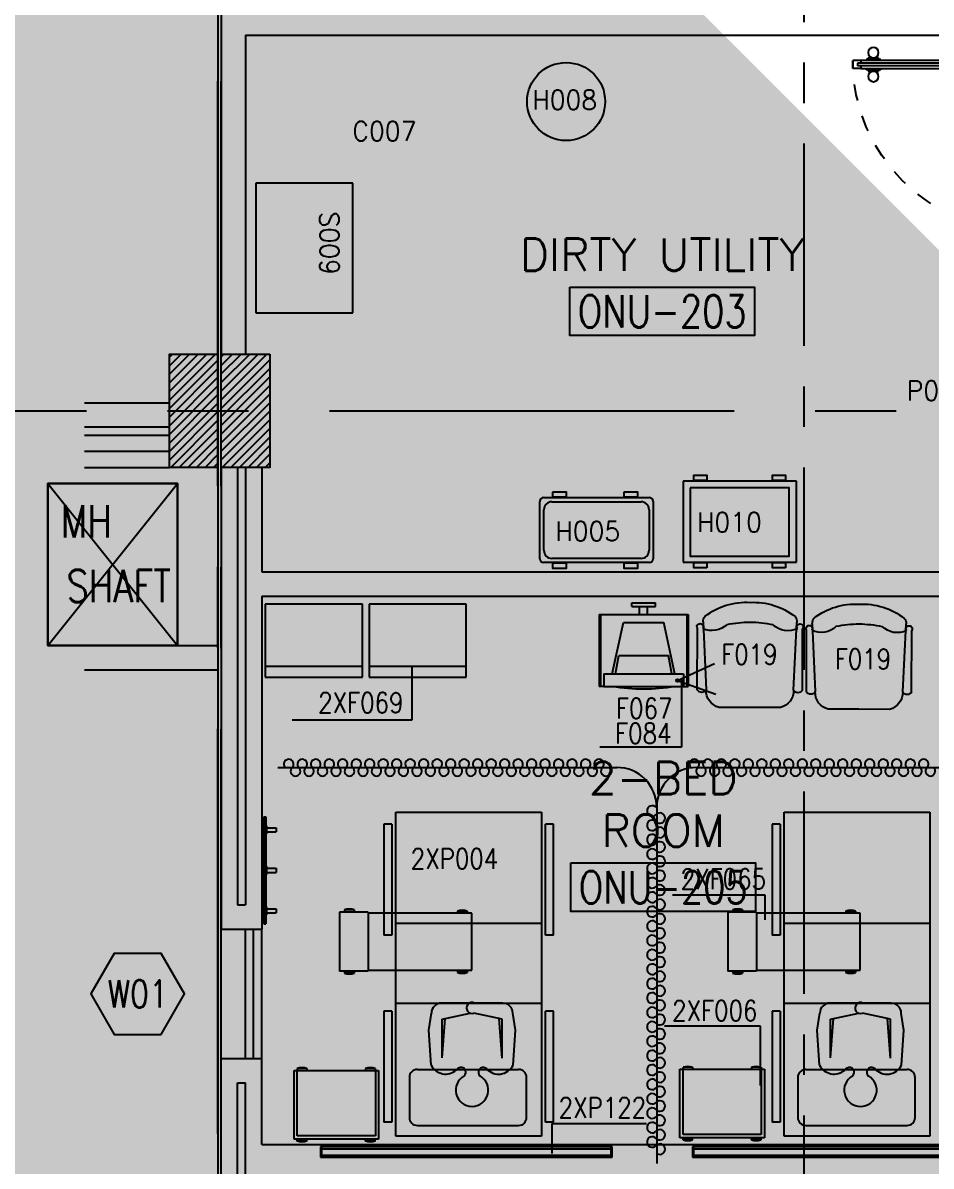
# Model space of a CAD drawing. Extents: x 88852.7 to 88945.7, y 39921.6 to 40001.1.
# Drawn here: x 88859.55 to 88865.15, y 39945.42 to 39952.47 of the extents above; entities that cross this region are included whole.
import ezdxf
from ezdxf.enums import TextEntityAlignment as Align

# ---------------------------------------------------------------- set-up
doc = ezdxf.new("R2010")
doc.units = 0
doc.header["$MEASUREMENT"] = 0
for name, pattern in [('CENTER', [2, 1.25, -0.25, 0.25, -0.25]), ('CENTER2', [1.125, 0.75, -0.125, 0.125, -0.125]), ('CENTERX2', [4, 2.5, -0.5, 0.5, -0.5]), ('HIDDEN', [0.375, 0.25, -0.125])]:
    doc.linetypes.add(name, pattern=pattern)
for name, color, linetype in [('A-TEXT', 7, 'CONTINUOUS'), ('AXES', 11, 'CENTERX2'), ('AXES1', 11, 'CENTER'), ('COL', 2, 'CONTINUOUS'), ('DOOR', 7, 'CONTINUOUS'), ('EJ', 9, 'CONTINUOUS'), ('ELEV', 2, 'CONTINUOUS'), ('HAT', 8, 'CONTINUOUS'), ('INSUL', 4, 'CONTINUOUS'), ('MEDICAL', 4, 'CONTINUOUS'), ('NON-MEDICAL', 4, 'CONTINUOUS'), ('RM-BOX', 4, 'CONTINUOUS'), ('RM-NAME', 2, 'CONTINUOUS'), ('RM-NO', 2, 'CONTINUOUS'), ('ROOF', 7, 'CONTINUOUS'), ('SHAFT', 4, 'CONTINUOUS'), ('WALL', 4, 'CONTINUOUS'), ('WIN', 3, 'CONTINUOUS'), ('WIN-BOX', 3, 'CONTINUOUS'), ('WIN-NO', 5, 'CONTINUOUS')]:
    doc.layers.add(name, color=color, linetype=linetype)
doc.styles.add('ROMANS', font='ROMANS.shx', dxfattribs={"width": 0.6})
doc.dimstyles.new('DIM-OUT', dxfattribs={"dimscale": 0, "dimtxt": 0.24, "dimasz": 0.08, "dimexe": 0.02, "dimexo": 0.02, "dimgap": 0.05, "dimtad": 1, "dimdec": 0, "dimlfac": 1000, "dimzin": 0, "dimdsep": 46, "dimtxsty": 'ROMANS', "dimblk1": 'ARCHTICK', "dimblk2": 'ARCHTICK', "dimsah": 1, "dimcen": 0.01, "dimdle": 0.08, "dimclrd": 4, "dimclre": 4, "dimclrt": 2, "dimadec": 0, "dimazin": 0, "dimtp": 2, "dimtm": 2, "dimtfac": 0.114286, "dimtdec": 0, "dimtix": 1, "dimtmove": 2, "dimatfit": 3, "dimldrblk": 'ARCHTICK', "dimfxl": 0, "dimtolj": 1, "dimtzin": 0, "dimarcsym": 0})

# ---------------------------------------------------------------- blocks, each defined once
blk = doc.blocks.new('WW1')
at = {"layer": 'WIN-BOX'}
blk.add_lwpolyline([(144.3, -250), (288.7, 0), (144.3, 250), (-144.3, 250), (-288.7, 0), (-144.3, -250)], close=True, dxfattribs=at)
at = {"layer": 'WIN-NO', "style": 'ROMANS', "width": 0.8}
blk.add_attdef('W00', text='', height=170, dxfattribs=at).set_placement((0, 0), align=Align.MIDDLE)
blk = doc.blocks.new('DOOR-110')
at = {"layer": 'DOOR', "color": 0, "linetype": 'ByBlock'}
for p, q in [((0, 1050), (0, 1100)), ((150, 1100), (0, 1100)), ((100, 1075), (100, 1050)), ((150, 1075), (100, 1075)), ((150, 1100), (150, 1075)), ((150, 1025), (150, 1075)), ((200, 1075), (150, 1075)), ((200, 1058), (200, 1075)), ((1027.6, 1075), (1027.6, 1082.2)), ((1027.6, 1082.2), (1117.6, 1082.2)), ((1040.2, 1082.2), (1040.2, 1091.2)), ((1105, 1091.2), (1040.2, 1091.2)), ((1105, 1082.2), (1040.2, 1082.2)), ((1105, 1082.2), (1105, 1091.2)), ((1117.6, 1075), (1117.6, 1082.2)), ((1150, 1075), (1150, 1058)), ((1150, 1075), (1200, 1075)), ((1200, 1075), (1200, 1025)), ((1200, 1025), (1200, 1075)), ((100, 1050), (0, 1050)), ((150, 1025), (200, 1025)), ((180, 1042), (180, 1058)), ((180, 1058), (200, 1058)), ((200, 1042), (180, 1042)), ((200, 1025), (200, 1042)), ((1027.6, 1025), (1027.6, 1017.8)), ((1027.6, 1017.8), (1117.6, 1017.8)), ((1040.2, 1017.8), (1040.2, 1008.8)), ((1105, 1017.8), (1040.2, 1017.8)), ((1105, 1008.8), (1040.2, 1008.8)), ((1105, 1017.8), (1105, 1008.8)), ((1117.6, 1025), (1117.6, 1017.8)), ((1150, 1058), (1170, 1058)), ((1150, 1042), (1150, 1025)), ((1150, 1042), (1170, 1042)), ((1150, 1025), (1200, 1025)), ((1170, 1058), (1170, 1042)), ((100, 50), (0, 50)), ((0, 50), (0, 0)), ((0, 0), (150, 0)), ((150, 0), (0, 0)), ((100, 25), (100, 50)), ((150, 25), (100, 25)), ((150, 0), (150, 25))]:
    blk.add_line(p, q, dxfattribs=at)
at = {"layer": 'DOOR', "linetype": 'ByBlock'}
for p, q in [((0, 1100), (150, 1100)), ((200, 1075), (1150, 1075)), ((200, 1058), (1150, 1058)), ((200, 1042), (1150, 1042)), ((1150, 1025), (200, 1025))]:
    blk.add_line(p, q, dxfattribs=at)
at = {"layer": 'DOOR', "color": 9, "linetype": 'ByBlock'}
for p, q in [((0, 1050), (40.1, 1100)), ((0, 1050), (113.7, 1100)), ((0, 1050), (100, 1063.4)), ((0, 50), (40.1, 0)), ((0, 50), (113.7, 0)), ((0, 50), (100, 36.6))]:
    blk.add_line(p, q, dxfattribs=at)
at = {"layer": 'DOOR', "color": 0, "linetype": 'ByBlock'}
for centre in [(1072.6, 1123.5), (1072.6, 976.5)]:
    blk.add_circle(centre, 32.4, dxfattribs=at)
at = {"layer": 'DOOR', "color": 9, "linetype": 'ByBlock'}
for centre, radius, start, end in [((0, 1050), 34.4, 0, 90), ((0, 1050), 14.4, 0, 90), ((0, 1050), 54.4, 0, 66.79262), ((0, 1050), 74.4, 0, 42.22357), ((0, 1050), 94.4, 0, 31.98181), ((0, 1050), 114.4, 12.62257, 25.91616), ((0, 1050), 134.4, 10.71998, 21.84015), ((0, 1050), 154.4, 13.71423, 18.89471), ((0, 50), 14.4, 270, 0), ((0, 50), 34.4, 270, 0), ((0, 50), 54.4, 293.20738, 0), ((0, 50), 74.4, 317.77643, 0), ((0, 50), 94.4, 328.01819, 0), ((0, 50), 134.4, 338.15985, 349.28002), ((0, 50), 154.4, 341.10529, 346.28577)]:
    blk.add_arc(centre, radius, start, end, dxfattribs=at)
at = {"layer": 'DOOR', "linetype": 'HIDDEN', "ltscale": 0.5}
blk.add_arc((150, 1075), 1050, 270, 0, dxfattribs=at)
at = {"layer": 'WALL', "linetype": 'ByBlock'}
for p, q in [((0, 1100), (150, 1100)), ((0, 0), (150, 0))]:
    blk.add_line(p, q, dxfattribs=at)
blk = doc.blocks.new('C11')
at = {"layer": 'HAT'}
h = blk.add_hatch(dxfattribs=at)
h.set_pattern_fill('ANSI31', color=256, scale=300, style=0)
h.set_pattern_definition([(45, (-248556.182, -75061.005), (-26.5165043, 26.5165043), [])])
h.paths.add_polyline_path([(300, 700), (0, 700), (0, 350), (300, 350)])
h.paths.add_polyline_path([(300, 350), (0, 350), (0, 0), (300, 0)])
at = {"layer": 'COL'}
blk.add_lwpolyline([(300, 700), (300, 0), (0, 0), (0, 700)], close=True, dxfattribs=at)
blk = doc.blocks.new('C11D')
at = {"layer": 'COL', "linetype": 'ByBlock'}
for p in [(-320, 0), (0, 0)]:
    blk.add_blockref('C11', p, dxfattribs=at)
blk = doc.blocks.new('RM1')
at = {"layer": 'RM-BOX'}
blk.add_lwpolyline([(569.9, -200), (-569.9, -200), (-569.9, -500), (569.9, -500)], close=True, dxfattribs=at)
at = {"layer": 'RM-NAME', "style": 'ROMANS'}
for tag, p in [('ROOMNAME1', (0, 323.8)), ('ROOMNAME2', (0, 0))]:
    blk.add_attdef(tag, text='', height=200, dxfattribs=at).set_placement(p, align=Align.MIDDLE)
at = {"layer": 'RM-NO', "style": 'ROMANS', "width": 0.8}
blk.add_attdef('ROOMNO', text='', height=200, dxfattribs=at).set_placement((0, -350), align=Align.MIDDLE)

msp = doc.modelspace()

# ---------------------------------------------------------------- linework, layer by layer
at = {"layer": 'AXES'}
for p, q in [((88860.7503, 39921.6153), (88860.7503, 40000.0779)), ((88860.7703, 39921.6132), (88860.7703, 40000.0759)), ((88853.4386, 39950.0796), (88876.9703, 39950.0796))]:
    msp.add_line(p, q, dxfattribs=at)
at = {"layer": 'AXES1'}
msp.add_line((88864.3703, 39928.4796), (88864.3703, 39987.2996), dxfattribs=at)
msp.add_line((88864.3703, 39928.4796), (88864.3703, 39987.2996), dxfattribs=at)
at = {"layer": 'DOOR', "color": 0, "linetype": 'Continuous'}
msp.add_line((88859.9253, 39949.7296), (88860.4503, 39949.7296), dxfattribs=at)
at = {"layer": 'EJ'}
msp.add_line((88860.7503, 39955.8296), (88860.7503, 39950.4296), dxfattribs=at)
at = {"layer": 'ELEV', "linetype": 'CENTER2', "const_width": 0.12}
msp.add_lwpolyline([(88859.8638, 39926.1604), (88859.8638, 39989.6996)], dxfattribs=at)
at = {"layer": 'INSUL'}
for p, q in [((88859.9253, 39949.9796), (88860.4503, 39949.9796)), ((88859.9253, 39949.9296), (88860.4503, 39949.9296)), ((88860.8703, 39949.7296), (88860.8703, 39947.0296)), ((88860.9203, 39949.7296), (88860.9203, 39947.0296)), ((88860.8703, 39947.0296), (88860.9203, 39947.0296)), ((88860.8703, 39945.9296), (88860.9203, 39945.9296)), ((88860.8703, 39944.6296), (88860.8703, 39945.9296)), ((88860.9203, 39944.6296), (88860.9203, 39945.9296))]:
    msp.add_line(p, q, dxfattribs=at)
at = {"layer": 'MEDICAL'}
for p, q in [((88860.9831, 39951.4846), (88860.9831, 39950.6846)), ((88861.5831, 39951.4846), (88860.9831, 39951.4846)), ((88861.5831, 39950.6846), (88861.5831, 39951.4846)), ((88860.9831, 39950.6846), (88861.5831, 39950.6846)), ((88863.6232, 39949.6459), (88863.6232, 39949.1459)), ((88864.3232, 39949.6459), (88863.6232, 39949.6459)), ((88864.3232, 39949.1459), (88864.3232, 39949.6459)), ((88862.7376, 39949.1662), (88862.7376, 39949.5202)), ((88862.7606, 39949.5432), (88863.4146, 39949.5432)), ((88862.8126, 39949.5182), (88863.3626, 39949.5182)), ((88863.4376, 39949.5202), (88863.4376, 39949.1662)), ((88862.7626, 39949.2182), (88862.7626, 39949.4682)), ((88863.4126, 39949.4682), (88863.4126, 39949.2182)), ((88863.3626, 39949.1682), (88862.8126, 39949.1682)), ((88863.4146, 39949.1432), (88862.7606, 39949.1432)), ((88863.6232, 39949.1459), (88864.3232, 39949.1459)), ((88863.305, 39948.8948), (88863.4527, 39948.8948)), ((88863.305, 39948.8703), (88863.305, 39948.8948)), ((88863.305, 39948.8703), (88863.4527, 39948.8703)), ((88863.3542, 39948.8211), (88863.3542, 39948.8703)), ((88863.4034, 39948.8211), (88863.4034, 39948.8703)), ((88863.4527, 39948.8703), (88863.4527, 39948.8948)), ((88863.1033, 39948.8211), (88863.6544, 39948.8211)), ((88863.1033, 39948.8211), (88863.1033, 39948.3782)), ((88863.1131, 39948.8211), (88863.1131, 39948.3782)), ((88863.6446, 39948.8211), (88863.6446, 39948.3782)), ((88863.6544, 39948.8211), (88863.6544, 39948.3782)), ((88863.1855, 39948.4555), (88863.2541, 39948.7719)), ((88863.2541, 39948.7719), (88863.5036, 39948.7719)), ((88863.5722, 39948.4555), (88863.5036, 39948.7719)), ((88863.2042, 39948.4555), (88863.2261, 39948.5681)), ((88863.2261, 39948.5681), (88863.5316, 39948.5681)), ((88863.5535, 39948.4555), (88863.5316, 39948.5681)), ((88863.5884, 39948.4144), (88863.817, 39948.5192)), ((88863.1328, 39948.4555), (88863.1328, 39948.3782)), ((88863.1328, 39948.4555), (88863.6249, 39948.4555)), ((88863.6249, 39948.4555), (88863.6249, 39948.3782)), ((88863.1328, 39948.3782), (88863.1033, 39948.3782)), ((88863.1328, 39948.3782), (88863.6249, 39948.3782)), ((88863.5884, 39948.4144), (88863.8252, 39948.3296)), ((88863.6249, 39948.3782), (88863.6544, 39948.3782)), ((88861.1203, 39947.8772), (88863.2141, 39947.8772)), ((88863.706, 39947.8772), (88865.5742, 39947.8772)), ((88861.8483, 39945.6006), (88861.8483, 39947.6006)), ((88861.8483, 39947.6006), (88862.7483, 39947.6006)), ((88862.7483, 39947.6006), (88862.7483, 39945.6006)), ((88863.46, 39947.6311), (88863.46, 39945.4324)), ((88864.2471, 39945.6006), (88864.2471, 39947.6006)), ((88864.2471, 39947.6006), (88865.1471, 39947.6006)), ((88865.1471, 39947.6006), (88865.1471, 39945.6006)), ((88861.8233, 39947.5281), (88861.7741, 39947.5281)), ((88861.7741, 39947.5281), (88861.7741, 39946.8424)), ((88861.8233, 39947.5281), (88861.8233, 39946.8424)), ((88862.7733, 39946.8424), (88862.7733, 39947.5281)), ((88862.8225, 39947.5281), (88862.7733, 39947.5281)), ((88862.8225, 39946.8424), (88862.8225, 39947.5281)), ((88864.2221, 39947.5281), (88864.1729, 39947.5281)), ((88864.1729, 39947.5281), (88864.1729, 39946.8424)), ((88864.2221, 39947.5281), (88864.2221, 39946.8424)), ((88861.6776, 39946.9839), (88861.5004, 39946.9839)), ((88861.5004, 39946.9839), (88861.5004, 39946.6198)), ((88861.5314, 39946.9982), (88861.5314, 39946.9839)), ((88861.5905, 39946.9982), (88861.5314, 39946.9982)), ((88861.5905, 39946.9982), (88861.5905, 39946.9839)), ((88861.6776, 39946.9839), (88861.6776, 39946.6198)), ((88862.3173, 39946.9778), (88861.6776, 39946.9778)), ((88862.2295, 39946.9907), (88862.2295, 39946.9778)), ((88862.2885, 39946.9907), (88862.2295, 39946.9907)), ((88862.2885, 39946.9907), (88862.2885, 39946.9778)), ((88862.3173, 39946.6259), (88862.3173, 39946.9778)), ((88864.0764, 39946.9839), (88863.8992, 39946.9839)), ((88863.8992, 39946.9839), (88863.8992, 39946.6198)), ((88863.9302, 39946.9982), (88863.9302, 39946.9839)), ((88863.9893, 39946.9982), (88863.9302, 39946.9982)), ((88863.9893, 39946.9982), (88863.9893, 39946.9839)), ((88864.0764, 39946.9839), (88864.0764, 39946.6198)), ((88864.7162, 39946.9778), (88864.0764, 39946.9778)), ((88864.6283, 39946.9907), (88864.6283, 39946.9778)), ((88864.6873, 39946.9907), (88864.6283, 39946.9907)), ((88864.6873, 39946.9907), (88864.6873, 39946.9778)), ((88864.7162, 39946.6259), (88864.7162, 39946.9778)), ((88862.7483, 39946.9131), (88861.8483, 39946.9131)), ((88865.1471, 39946.9131), (88864.2471, 39946.9131)), ((88861.8233, 39946.8424), (88861.7741, 39946.8424)), ((88862.8225, 39946.8424), (88862.7733, 39946.8424)), ((88864.2221, 39946.8424), (88864.1729, 39946.8424)), ((88861.6776, 39946.6198), (88861.5004, 39946.6198)), ((88861.5314, 39946.6198), (88861.5314, 39946.6078)), ((88861.5905, 39946.6198), (88861.5905, 39946.6078)), ((88861.6776, 39946.6259), (88862.3173, 39946.6259)), ((88862.2295, 39946.6259), (88862.2295, 39946.6115)), ((88862.2885, 39946.6115), (88862.2295, 39946.6115)), ((88862.2885, 39946.6259), (88862.2885, 39946.6115)), ((88864.0764, 39946.6198), (88863.8992, 39946.6198)), ((88863.9302, 39946.6198), (88863.9302, 39946.6078)), ((88863.9893, 39946.6198), (88863.9893, 39946.6078)), ((88864.0764, 39946.6259), (88864.7162, 39946.6259)), ((88864.6283, 39946.6259), (88864.6283, 39946.6115)), ((88864.6873, 39946.6115), (88864.6283, 39946.6115)), ((88864.6873, 39946.6259), (88864.6873, 39946.6115)), ((88861.5905, 39946.6078), (88861.5314, 39946.6078)), ((88863.9893, 39946.6078), (88863.9302, 39946.6078)), ((88862.7483, 39946.421), (88861.8483, 39946.421)), ((88865.1471, 39946.421), (88864.2471, 39946.421)), ((88861.8233, 39946.3723), (88861.7741, 39946.3723)), ((88861.7741, 39946.3723), (88861.7741, 39945.6866)), ((88861.8233, 39946.3723), (88861.8233, 39945.6866)), ((88862.7733, 39945.6866), (88862.7733, 39946.3723)), ((88862.8225, 39946.3723), (88862.7733, 39946.3723)), ((88862.8225, 39945.6866), (88862.8225, 39946.3723)), ((88864.2221, 39946.3723), (88864.1729, 39946.3723)), ((88864.1729, 39946.3723), (88864.1729, 39945.6866)), ((88864.2221, 39946.3723), (88864.2221, 39945.6866)), ((88861.2204, 39945.5833), (88861.2204, 39946.0065)), ((88861.2204, 39946.0065), (88861.742, 39946.0065)), ((88861.2982, 39946.0187), (88861.2392, 39946.0187)), ((88861.2392, 39946.0187), (88861.2392, 39946.0065)), ((88861.24, 39945.603), (88861.24, 39946.0065)), ((88861.2982, 39946.0187), (88861.2982, 39946.0065)), ((88861.721, 39946.0187), (88861.6619, 39946.0187)), ((88861.6619, 39946.0187), (88861.6619, 39946.0065)), ((88861.721, 39946.0187), (88861.721, 39946.0065)), ((88861.7223, 39946.0065), (88861.7223, 39945.603)), ((88861.742, 39946.0065), (88861.742, 39945.5833)), ((88861.9814, 39946.0133), (88862.6068, 39946.0133)), ((88863.6033, 39946.014), (88864.1249, 39946.014)), ((88863.6033, 39945.5908), (88863.6033, 39946.014)), ((88863.6811, 39946.0262), (88863.6221, 39946.0262)), ((88863.6221, 39946.0262), (88863.6221, 39946.014)), ((88863.6229, 39945.6105), (88863.6229, 39946.014)), ((88863.6811, 39946.0262), (88863.6811, 39946.014)), ((88864.1039, 39946.0262), (88864.0448, 39946.0262)), ((88864.0448, 39946.0262), (88864.0448, 39946.014)), ((88864.1039, 39946.0262), (88864.1039, 39946.014)), ((88864.1052, 39946.014), (88864.1052, 39945.6105)), ((88864.1249, 39946.014), (88864.1249, 39945.5908)), ((88864.3803, 39946.0133), (88865.0056, 39946.0133)), ((88861.9322, 39945.9641), (88861.9322, 39945.7167)), ((88862.656, 39945.7167), (88862.656, 39945.9641)), ((88864.331, 39945.9641), (88864.331, 39945.7167)), ((88865.0548, 39945.7167), (88865.0548, 39945.9641)), ((88861.8233, 39945.6866), (88861.7741, 39945.6866)), ((88861.9814, 39945.6675), (88862.6068, 39945.6675)), ((88862.8225, 39945.6866), (88862.7733, 39945.6866)), ((88864.2221, 39945.6866), (88864.1729, 39945.6866)), ((88864.3803, 39945.6675), (88865.0056, 39945.6675)), ((88861.742, 39945.5833), (88861.2204, 39945.5833)), ((88861.2392, 39945.5711), (88861.2392, 39945.5833)), ((88861.2982, 39945.5711), (88861.2392, 39945.5711)), ((88861.7223, 39945.603), (88861.24, 39945.603)), ((88861.2982, 39945.5711), (88861.2982, 39945.5833)), ((88861.6619, 39945.5711), (88861.6619, 39945.5833)), ((88861.721, 39945.5711), (88861.6619, 39945.5711)), ((88861.721, 39945.5711), (88861.721, 39945.5833)), ((88862.7483, 39945.6006), (88861.8483, 39945.6006)), ((88864.1249, 39945.5908), (88863.6033, 39945.5908)), ((88863.6221, 39945.5786), (88863.6221, 39945.5908)), ((88863.6811, 39945.5786), (88863.6221, 39945.5786)), ((88864.1052, 39945.6105), (88863.6229, 39945.6105)), ((88863.6811, 39945.5786), (88863.6811, 39945.5908)), ((88864.0448, 39945.5786), (88864.0448, 39945.5908)), ((88864.1039, 39945.5786), (88864.0448, 39945.5786)), ((88864.1039, 39945.5786), (88864.1039, 39945.5908)), ((88865.1471, 39945.6006), (88864.2471, 39945.6006)), ((88861.3835, 39945.5354), (88861.3835, 39945.4723)), ((88863.1838, 39945.5354), (88861.3835, 39945.5354)), ((88861.3896, 39945.5354), (88861.3896, 39945.4723)), ((88863.1777, 39945.5208), (88861.3896, 39945.5208)), ((88861.3896, 39945.4839), (88863.1777, 39945.4839)), ((88863.1777, 39945.4723), (88863.1777, 39945.5354)), ((88863.1838, 39945.4723), (88863.1838, 39945.5354)), ((88865.481, 39945.5354), (88863.6807, 39945.5354)), ((88863.6807, 39945.5354), (88863.6807, 39945.4723)), ((88863.6868, 39945.5354), (88863.6868, 39945.4723)), ((88865.4749, 39945.5208), (88863.6868, 39945.5208)), ((88863.6868, 39945.4839), (88865.4749, 39945.4839)), ((88861.3835, 39945.4723), (88863.1838, 39945.4723)), ((88863.6807, 39945.4723), (88865.481, 39945.4723))]:
    msp.add_line(p, q, dxfattribs=at)
for points in [[(88863.7683, 39949.6487), (88863.6879, 39949.6487), (88863.6879, 39949.682), (88863.7683, 39949.682)], [(88864.2543, 39949.6487), (88864.1739, 39949.6487), (88864.1739, 39949.682), (88864.2543, 39949.682)], [(88862.8151, 39949.577), (88862.8151, 39949.5477), (88862.903, 39949.5477), (88862.903, 39949.577)], [(88863.2561, 39949.577), (88863.2561, 39949.5477), (88863.3439, 39949.5477), (88863.3439, 39949.577)], [(88863.6652, 39949.6039), (88863.6652, 39949.1819), (88864.2772, 39949.1819), (88864.2772, 39949.6039)], [(88862.8151, 39949.138), (88862.8151, 39949.1087), (88862.903, 39949.1087), (88862.903, 39949.138)], [(88863.2561, 39949.138), (88863.2561, 39949.1087), (88863.3439, 39949.1087), (88863.3439, 39949.138)], [(88863.7683, 39949.1104), (88863.6879, 39949.1104), (88863.6879, 39949.1437), (88863.7683, 39949.1437)], [(88864.2543, 39949.1104), (88864.1739, 39949.1104), (88864.1739, 39949.1437), (88864.2543, 39949.1437)]]:
    msp.add_lwpolyline(points, close=True, dxfattribs=at)
at = {"layer": 'MEDICAL', "const_width": 0.000738}
for points in [[(88863.8167, 39948.5192, 1), (88863.8174, 39948.5192, 1)], [(88863.8252, 39948.3296, 1), (88863.8259, 39948.3296, 1)]]:
    msp.add_lwpolyline(points, format="xyb", close=True, dxfattribs=at)
at = {"layer": 'MEDICAL'}
for centre, radius in [((88862.9002, 39951.9888), 0.2408), ((88863.5879, 39948.414), 0.00868), ((88863.5879, 39948.414), 0.00533)]:
    msp.add_circle(centre, radius, dxfattribs=at)
for centre, radius, start, end in [((88862.7606, 39949.5202), 0.023, 90, 180), ((88862.8126, 39949.4682), 0.05, 90, 180), ((88863.3626, 39949.4682), 0.05, 0, 90), ((88863.4146, 39949.5202), 0.023, 0, 90), ((88862.7606, 39949.1662), 0.023, 180, 270), ((88862.8126, 39949.2182), 0.05, 180, 270), ((88863.3626, 39949.2182), 0.05, 270, 0), ((88863.4146, 39949.1662), 0.023, 270, 0), ((88863.3788, 39949.5481), 1.1858, 260.61528, 279.38472), ((88863.2139, 39947.6311), 0.2461, 0, 90), ((88863.7061, 39947.6311), 0.2461, 90, 180), ((88861.561, 39946.912), 0.091, 71.07536, 108.92464), ((88862.259, 39946.9046), 0.091, 71.07536, 108.92464), ((88863.9598, 39946.912), 0.091, 71.07536, 108.92464), ((88864.6578, 39946.9046), 0.091, 71.07536, 108.92464), ((88862.259, 39946.6977), 0.091, 251.07536, 288.92464), ((88864.6578, 39946.6977), 0.091, 251.07536, 288.92464), ((88861.561, 39946.6939), 0.091, 251.07536, 288.92464), ((88863.9598, 39946.6939), 0.091, 251.07536, 288.92464), ((88861.2687, 39945.9326), 0.091, 71.07536, 108.92464), ((88861.6914, 39945.9326), 0.091, 71.07536, 108.92464), ((88861.9814, 39945.9641), 0.0492, 90, 180), ((88862.6068, 39945.9641), 0.0492, 0, 90), ((88863.6516, 39945.9401), 0.091, 71.07536, 108.92464), ((88864.0743, 39945.9401), 0.091, 71.07536, 108.92464), ((88864.3803, 39945.9641), 0.0492, 90, 180), ((88865.0056, 39945.9641), 0.0492, 0, 90), ((88861.9814, 39945.7167), 0.0492, 180, 270), ((88862.6068, 39945.7167), 0.0492, 270, 0), ((88864.3803, 39945.7167), 0.0492, 180, 270), ((88865.0056, 39945.7167), 0.0492, 270, 0), ((88861.2687, 39945.6573), 0.091, 251.07536, 288.92464), ((88861.6914, 39945.6573), 0.091, 251.07536, 288.92464), ((88863.6516, 39945.6648), 0.091, 251.07536, 288.92464), ((88864.0743, 39945.6648), 0.091, 251.07536, 288.92464)]:
    msp.add_arc(centre, radius, start, end, dxfattribs=at)
at = {"layer": 'MEDICAL', "color": 15}
for centre, radius, start, end in [((88861.1874, 39947.8983), 0.0302, 313.56836, 226.43164), ((88861.2707, 39947.8983), 0.0302, 313.56836, 226.43164), ((88861.354, 39947.8983), 0.0302, 313.56836, 226.43164), ((88861.4373, 39947.8983), 0.0302, 313.56836, 226.43164), ((88861.5206, 39947.8983), 0.0302, 313.56836, 226.43164), ((88861.6039, 39947.8983), 0.0302, 313.56836, 226.43164), ((88861.6873, 39947.8983), 0.0302, 313.56836, 226.43164), ((88861.7706, 39947.8983), 0.0302, 313.56836, 226.43164), ((88861.8539, 39947.8983), 0.0302, 313.56836, 226.43164), ((88861.9372, 39947.8983), 0.0302, 313.56836, 226.43164), ((88862.0205, 39947.8983), 0.0302, 313.56836, 226.43164), ((88862.1038, 39947.8983), 0.0302, 313.56836, 226.43164), ((88862.1871, 39947.8983), 0.0302, 313.56836, 226.43164), ((88862.2704, 39947.8983), 0.0302, 313.56836, 226.43164), ((88862.3538, 39947.8983), 0.0302, 313.56836, 226.43164), ((88862.4371, 39947.8983), 0.0302, 313.56836, 226.43164), ((88862.5204, 39947.8983), 0.0302, 313.56836, 226.43164), ((88862.6037, 39947.8983), 0.0302, 313.56836, 226.43164), ((88862.687, 39947.8983), 0.0302, 313.56836, 226.43164), ((88862.7703, 39947.8983), 0.0302, 313.56836, 226.43164), ((88862.8536, 39947.8983), 0.0302, 313.56836, 226.43164), ((88862.937, 39947.8983), 0.0302, 313.56836, 226.43164), ((88863.0203, 39947.8983), 0.0302, 313.56836, 226.43164), ((88863.1036, 39947.8983), 0.0302, 313.56836, 226.43164), ((88863.6921, 39947.8983), 0.0302, 313.56836, 226.43164), ((88863.7754, 39947.8983), 0.0302, 313.56836, 226.43164), ((88863.8587, 39947.8983), 0.0302, 313.56836, 226.43164), ((88863.942, 39947.8983), 0.0302, 313.56836, 226.43164), ((88864.0253, 39947.8983), 0.0302, 313.56836, 226.43164), ((88864.1086, 39947.8983), 0.0302, 313.56836, 226.43164), ((88864.1919, 39947.8983), 0.0302, 313.56836, 226.43164), ((88864.2752, 39947.8983), 0.0302, 313.56836, 226.43164), ((88864.3586, 39947.8983), 0.0302, 313.56836, 226.43164), ((88864.4419, 39947.8983), 0.0302, 313.56836, 226.43164), ((88864.5252, 39947.8983), 0.0302, 313.56836, 226.43164), ((88864.6085, 39947.8983), 0.0302, 313.56836, 226.43164), ((88864.6918, 39947.8983), 0.0302, 313.56836, 226.43164), ((88864.7751, 39947.8983), 0.0302, 313.56836, 226.43164), ((88864.8584, 39947.8983), 0.0302, 313.56836, 226.43164), ((88864.9418, 39947.8983), 0.0302, 313.56836, 226.43164), ((88865.0251, 39947.8983), 0.0302, 313.56836, 226.43164), ((88865.1084, 39947.8983), 0.0302, 313.56836, 226.43164), ((88861.229, 39947.8545), 0.0302, 133.56836, 46.43164), ((88861.3123, 39947.8545), 0.0302, 133.56836, 46.43164), ((88861.3957, 39947.8545), 0.0302, 133.56836, 46.43164), ((88861.479, 39947.8545), 0.0302, 133.56836, 46.43164), ((88861.5623, 39947.8545), 0.0302, 133.56836, 46.43164), ((88861.6456, 39947.8545), 0.0302, 133.56836, 46.43164), ((88861.7289, 39947.8545), 0.0302, 133.56836, 46.43164), ((88861.8122, 39947.8545), 0.0302, 133.56836, 46.43164), ((88861.8955, 39947.8545), 0.0302, 133.56836, 46.43164), ((88861.9789, 39947.8545), 0.0302, 133.56836, 46.43164), ((88862.0622, 39947.8545), 0.0302, 133.56836, 46.43164), ((88862.1455, 39947.8545), 0.0302, 133.56836, 46.43164), ((88862.2288, 39947.8545), 0.0302, 133.56836, 46.43164), ((88862.3121, 39947.8545), 0.0302, 133.56836, 46.43164), ((88862.3954, 39947.8545), 0.0302, 133.56836, 46.43164), ((88862.4787, 39947.8545), 0.0302, 133.56836, 46.43164), ((88862.562, 39947.8545), 0.0302, 133.56836, 46.43164), ((88862.6454, 39947.8545), 0.0302, 133.56836, 46.43164), ((88862.7287, 39947.8545), 0.0302, 133.56836, 46.43164), ((88862.812, 39947.8545), 0.0302, 133.56836, 46.43164), ((88862.8953, 39947.8545), 0.0302, 133.56836, 46.43164), ((88862.9786, 39947.8545), 0.0302, 133.56836, 46.43164), ((88863.0619, 39947.8545), 0.0302, 133.56836, 46.43164), ((88863.1452, 39947.8545), 0.0302, 133.56836, 46.43164), ((88863.7337, 39947.8545), 0.0302, 133.56836, 46.43164), ((88863.817, 39947.8545), 0.0302, 133.56836, 46.43164), ((88863.9003, 39947.8545), 0.0302, 133.56836, 46.43164), ((88863.9837, 39947.8545), 0.0302, 133.56836, 46.43164), ((88864.067, 39947.8545), 0.0302, 133.56836, 46.43164), ((88864.1503, 39947.8545), 0.0302, 133.56836, 46.43164), ((88864.2336, 39947.8545), 0.0302, 133.56836, 46.43164), ((88864.3169, 39947.8545), 0.0302, 133.56836, 46.43164), ((88864.4002, 39947.8545), 0.0302, 133.56836, 46.43164), ((88864.4835, 39947.8545), 0.0302, 133.56836, 46.43164), ((88864.5668, 39947.8545), 0.0302, 133.56836, 46.43164), ((88864.6502, 39947.8545), 0.0302, 133.56836, 46.43164), ((88864.7335, 39947.8545), 0.0302, 133.56836, 46.43164), ((88864.8168, 39947.8545), 0.0302, 133.56836, 46.43164), ((88864.9001, 39947.8545), 0.0302, 133.56836, 46.43164), ((88864.9834, 39947.8545), 0.0302, 133.56836, 46.43164), ((88865.0667, 39947.8545), 0.0302, 133.56836, 46.43164), ((88865.15, 39947.8545), 0.0302, 133.56836, 46.43164), ((88863.4321, 39947.6091), 0.0322, 43.56836, 316.43164), ((88863.4321, 39947.5202), 0.0322, 43.56836, 316.43164), ((88863.4788, 39947.5647), 0.0322, 223.56836, 136.43164), ((88863.4321, 39947.4314), 0.0322, 43.56836, 316.43164), ((88863.4788, 39947.4758), 0.0322, 223.56836, 136.43164), ((88863.4788, 39947.3869), 0.0322, 223.56836, 136.43164), ((88863.4321, 39947.3425), 0.0322, 43.56836, 316.43164), ((88863.4788, 39947.2981), 0.0322, 223.56836, 136.43164), ((88863.4321, 39947.2536), 0.0322, 43.56836, 316.43164), ((88863.4321, 39947.1647), 0.0322, 43.56836, 316.43164), ((88863.4788, 39947.2092), 0.0322, 223.56836, 136.43164), ((88863.4321, 39947.0759), 0.0322, 43.56836, 316.43164), ((88863.4788, 39947.1203), 0.0322, 223.56836, 136.43164), ((88863.4788, 39947.0314), 0.0322, 223.56836, 136.43164), ((88863.4321, 39946.987), 0.0322, 43.56836, 316.43164), ((88863.4788, 39946.9426), 0.0322, 223.56836, 136.43164), ((88863.4321, 39946.8981), 0.0322, 43.56836, 316.43164), ((88863.4321, 39946.8093), 0.0322, 43.56836, 316.43164), ((88863.4788, 39946.8537), 0.0322, 223.56836, 136.43164), ((88863.4321, 39946.7204), 0.0322, 43.56836, 316.43164), ((88863.4788, 39946.7648), 0.0322, 223.56836, 136.43164), ((88863.4788, 39946.676), 0.0322, 223.56836, 136.43164), ((88863.4321, 39946.6315), 0.0322, 43.56836, 316.43164), ((88863.4788, 39946.5871), 0.0322, 223.56836, 136.43164), ((88863.4321, 39946.5427), 0.0322, 43.56836, 316.43164), ((88863.4321, 39946.4538), 0.0322, 43.56836, 316.43164), ((88863.4788, 39946.4982), 0.0322, 223.56836, 136.43164), ((88863.4321, 39946.3649), 0.0322, 43.56836, 316.43164), ((88863.4788, 39946.4094), 0.0322, 223.56836, 136.43164), ((88863.4788, 39946.3205), 0.0322, 223.56836, 136.43164), ((88863.4321, 39946.2761), 0.0322, 43.56836, 316.43164), ((88863.4788, 39946.2316), 0.0322, 223.56836, 136.43164), ((88863.4321, 39946.1872), 0.0322, 43.56836, 316.43164), ((88863.4321, 39946.0983), 0.0322, 43.56836, 316.43164), ((88863.4788, 39946.1428), 0.0322, 223.56836, 136.43164), ((88863.4788, 39946.0539), 0.0322, 223.56836, 136.43164), ((88863.4321, 39946.0095), 0.0322, 43.56836, 316.43164), ((88863.4788, 39945.965), 0.0322, 223.56836, 136.43164), ((88863.4321, 39945.9206), 0.0322, 43.56836, 316.43164), ((88863.4788, 39945.8762), 0.0322, 223.56836, 136.43164), ((88863.4321, 39945.8317), 0.0322, 43.56836, 316.43164), ((88863.4321, 39945.7429), 0.0322, 43.56836, 316.43164), ((88863.4788, 39945.7873), 0.0322, 223.56836, 136.43164), ((88863.4788, 39945.6984), 0.0322, 223.56836, 136.43164), ((88863.4321, 39945.654), 0.0322, 43.56836, 316.43164), ((88863.4788, 39945.6096), 0.0322, 223.56836, 136.43164), ((88863.4321, 39945.5651), 0.0322, 43.56836, 316.43164), ((88863.4788, 39945.5207), 0.0322, 223.56836, 136.43164)]:
    msp.add_arc(centre, radius, start, end, dxfattribs=at)
at = {"layer": 'NON-MEDICAL'}
for p, q in [((88861.6423, 39948.8856), (88861.0423, 39948.8856)), ((88861.0423, 39948.8856), (88861.0423, 39948.4356)), ((88861.6423, 39948.4356), (88861.6423, 39948.8856)), ((88861.6833, 39948.8856), (88861.6833, 39948.4356)), ((88862.2833, 39948.8856), (88861.6833, 39948.8856)), ((88862.2833, 39948.4356), (88862.2833, 39948.8856)), ((88861.0423, 39948.5028), (88861.6423, 39948.5028)), ((88861.6833, 39948.5028), (88862.2833, 39948.5028)), ((88861.0423, 39948.4356), (88861.6423, 39948.4356)), ((88861.6833, 39948.4356), (88862.2833, 39948.4356)), ((88861.0331, 39947.5722), (88861.0331, 39946.9118)), ((88861.0331, 39947.5722), (88861.0458, 39947.5722)), ((88861.0458, 39947.5722), (88861.0458, 39946.9118)), ((88861.0458, 39947.517), (88861.0508, 39947.517)), ((88861.0458, 39947.467), (88861.0508, 39947.467)), ((88861.0508, 39947.517), (88861.0508, 39947.467)), ((88861.0508, 39947.5047), (88861.1093, 39947.5047)), ((88861.0508, 39947.4793), (88861.1093, 39947.4793)), ((88861.1093, 39947.5047), (88861.1093, 39947.4793)), ((88861.0458, 39947.267), (88861.0508, 39947.267)), ((88861.0508, 39947.267), (88861.0508, 39947.217)), ((88861.0508, 39947.2547), (88861.1093, 39947.2547)), ((88861.1093, 39947.2547), (88861.1093, 39947.2293)), ((88861.0458, 39947.217), (88861.0508, 39947.217)), ((88861.0508, 39947.2293), (88861.1093, 39947.2293)), ((88861.0458, 39947.017), (88861.0508, 39947.017)), ((88861.0458, 39946.967), (88861.0508, 39946.967)), ((88861.0508, 39947.017), (88861.0508, 39946.967)), ((88861.0508, 39947.0047), (88861.1093, 39947.0047)), ((88861.0508, 39946.9793), (88861.1093, 39946.9793)), ((88861.1093, 39947.0047), (88861.1093, 39946.9793)), ((88861.0331, 39946.9118), (88861.0458, 39946.9118)), ((88862.3046, 39946.4226), (88862.1312, 39946.4228)), ((88862.5083, 39946.4224), (88862.3344, 39946.4226)), ((88864.7034, 39946.4226), (88864.53, 39946.4228)), ((88864.9071, 39946.4224), (88864.7333, 39946.4226)), ((88862.0515, 39946.2553), (88862.0683, 39946.36)), ((88862.1337, 39946.0836), (88862.1523, 39946.3272)), ((88862.134, 39946.3234), (88862.3081, 39946.3598)), ((88862.5053, 39946.3229), (88862.331, 39946.3598)), ((88862.505, 39946.0831), (88862.487, 39946.3268)), ((88862.5877, 39946.2547), (88862.5711, 39946.3594)), ((88864.4503, 39946.2553), (88864.4671, 39946.36)), ((88864.5325, 39946.0836), (88864.5511, 39946.3272)), ((88864.5328, 39946.3234), (88864.7069, 39946.3598)), ((88864.9041, 39946.3229), (88864.7298, 39946.3598)), ((88864.9038, 39946.0831), (88864.8858, 39946.3268)), ((88864.9865, 39946.2547), (88864.9699, 39946.3594)), ((88862.1337, 39946.0836), (88862.134, 39946.3234)), ((88862.505, 39946.0831), (88862.5053, 39946.3229)), ((88864.5325, 39946.0836), (88864.5328, 39946.3234)), ((88864.9038, 39946.0831), (88864.9041, 39946.3229)), ((88862.0665, 39946.0396), (88862.0515, 39946.2553)), ((88862.5722, 39946.039), (88862.5877, 39946.2547)), ((88864.4653, 39946.0396), (88864.4503, 39946.2553)), ((88864.971, 39946.039), (88864.9865, 39946.2547))]:
    msp.add_line(p, q, dxfattribs=at)
at = {"layer": 'NON-MEDICAL', "extrusion": (0, 0, -1)}
for p, q in [((88863.7104, 39948.3571), (88863.7117, 39948.7354)), ((88863.7463, 39948.7768), (88863.7644, 39948.3569)), ((88864.3049, 39948.3551), (88864.3258, 39948.7748)), ((88864.3589, 39948.3549), (88864.3602, 39948.7332)), ((88864.4202, 39948.7656), (88864.4383, 39948.3457)), ((88864.9788, 39948.3439), (88864.9997, 39948.7636)), ((88864.3842, 39948.3459), (88864.3855, 39948.7242)), ((88865.0328, 39948.3437), (88865.0341, 39948.722)), ((88864.0343, 39948.2479), (88863.8451, 39948.2485)), ((88864.2235, 39948.2472), (88864.0343, 39948.2479)), ((88864.7082, 39948.2367), (88864.519, 39948.2373)), ((88864.8973, 39948.236), (88864.7082, 39948.2367))]:
    msp.add_line(p, q, dxfattribs=at)
for centre, radius, start, end in [((-88864.0104, 39948.4853), 0.412, 52.24288, 93.63907), ((-88864.0598, 39948.4851), 0.412, 86.75257, 128.14876), ((-88864.6842, 39948.4741), 0.412, 52.24288, 93.63907), ((-88864.7337, 39948.4739), 0.412, 86.75257, 128.14876), ((-88863.7973, 39948.7784), 0.051, 358.108, 39.7355), ((-88864.2749, 39948.7768), 0.051, 140.65614, 182.28364), ((-88864.4711, 39948.7672), 0.051, 358.108, 39.7355), ((-88864.9488, 39948.7656), 0.051, 140.65614, 182.28364), ((-88863.7277, 39948.7466), 0.0195, 325.03992, 215.35171), ((-88863.801, 39948.8577), 0.1352, 226.22821, 295.1193), ((-88864.0433, 39948.0241), 0.7509, 78.57305, 89.45238), ((-88864.0238, 39948.0242), 0.7509, 90.93926, 101.81859), ((-88864.2717, 39948.8561), 0.1352, 245.27234, 314.16343), ((-88864.3443, 39948.7445), 0.0195, 325.03992, 215.35171), ((-88864.4015, 39948.7354), 0.0195, 325.03992, 215.35171), ((-88864.4749, 39948.8465), 0.1352, 226.22821, 295.1193), ((-88864.7171, 39948.0129), 0.7509, 78.57305, 89.45238), ((-88864.6977, 39948.013), 0.7509, 90.93926, 101.81859), ((-88864.9456, 39948.8449), 0.1352, 245.27234, 314.16343), ((-88865.0182, 39948.7333), 0.0195, 325.03992, 215.35171), ((-88863.7374, 39948.371), 0.0304, 207.61716, 332.77448), ((-88863.8723, 39948.353), 0.108, 284.59564, 2.0562), ((-88864.197, 39948.3519), 0.108, 178.33544, 255.796), ((-88864.332, 39948.369), 0.0304, 207.61716, 332.77448), ((-88864.4113, 39948.3598), 0.0304, 207.61716, 332.77448), ((-88864.5462, 39948.3418), 0.108, 284.59564, 2.0562), ((-88864.8708, 39948.3407), 0.108, 178.33544, 255.796), ((-88865.0058, 39948.3578), 0.0304, 207.61716, 332.77448)]:
    msp.add_arc(centre, radius, start, end, dxfattribs=at)
at = {"layer": 'NON-MEDICAL'}
for centre, radius, start, end in [((88862.1311, 39946.3599), 0.0629, 89.9323, 179.9323), ((88862.3195, 39946.3919), 0.0341, 64.00702, 289.69484), ((88862.5083, 39946.3595), 0.0629, 359.9323, 89.9323), ((88864.5299, 39946.3599), 0.0629, 89.9323, 179.9323), ((88864.7183, 39946.3919), 0.0341, 64.00702, 289.69484), ((88864.9071, 39946.3595), 0.0629, 359.9323, 89.9323), ((88862.1559, 39946.0841), 0.0998, 206.44314, 311.42073), ((88862.2589, 39945.9808), 0.0466, 118.88281, 142.4069), ((88862.2508, 39945.9955), 0.0299, 309.97601, 119.03262), ((88862.3877, 39945.9953), 0.0299, 60.83197, 229.88858), ((88862.3796, 39945.9806), 0.0466, 37.45769, 60.98178), ((88862.4829, 39946.0837), 0.0998, 221.46265, 333.42145), ((88864.5547, 39946.0841), 0.0998, 206.44314, 311.42073), ((88864.6577, 39945.9808), 0.0466, 118.88281, 142.4069), ((88864.6496, 39945.9955), 0.0299, 309.97601, 119.03262), ((88864.7865, 39945.9953), 0.0299, 60.83197, 229.88858), ((88864.7784, 39945.9806), 0.0466, 37.45769, 60.98178), ((88864.8817, 39946.0837), 0.0998, 221.46265, 333.42145), ((88862.3191, 39945.8849), 0.1006, 119.23603, 60.62856), ((88864.7179, 39945.8849), 0.1006, 119.23603, 60.62856)]:
    msp.add_arc(centre, radius, start, end, dxfattribs=at)
at = {"layer": 'ROOF'}
msp.add_line((88860.7503, 39949.7296), (88860.7503, 39936.0796), dxfattribs=at)
at = {"layer": 'SHAFT', "linetype": 'ByBlock'}
for p, q in [((88859.7003, 39949.6296), (88860.5003, 39948.6296)), ((88859.7003, 39948.6296), (88860.5003, 39949.6296))]:
    msp.add_line(p, q, dxfattribs=at)
at = {"layer": 'SHAFT', "color": 97, "linetype": 'ByBlock'}
msp.add_lwpolyline([(88859.7003, 39949.6296), (88860.5003, 39949.6296), (88860.5003, 39948.6296), (88859.7003, 39948.6296)], close=True, dxfattribs=at)
at = {"layer": 'SHAFT', "linetype": 'ByBlock'}
msp.add_lwpolyline([(88859.7003, 39948.6296), (88860.5003, 39948.6296), (88860.5003, 39949.6296), (88859.7003, 39949.6296)], close=True, dxfattribs=at)
msp.add_lwpolyline([(88859.9253, 39949.6296), (88860.5003, 39949.6296), (88860.5003, 39948.6296), (88859.9253, 39948.6296)], dxfattribs=at)
at = {"layer": 'SHAFT', "color": 7, "linetype": 'Continuous'}
for points in [[(88859.9253, 39948.6296), (88860.7503, 39948.6296)], [(88859.9253, 39948.4796), (88860.7503, 39948.4796)]]:
    msp.add_lwpolyline(points, dxfattribs=at)
at = {"layer": 'WALL'}
for p, q in [((88860.7703, 39955.7796), (88860.7703, 39950.4296)), ((88860.9203, 39952.3996), (88865.7203, 39952.3996)), ((88860.9203, 39952.3996), (88860.9203, 39950.4296)), ((88859.9253, 39950.1296), (88860.4503, 39950.1296)), ((88859.9253, 39949.8296), (88860.4503, 39949.8296)), ((88860.7703, 39949.7296), (88860.7703, 39946.8796)), ((88861.0203, 39949.7296), (88861.0203, 39949.0846)), ((88861.0203, 39949.0846), (88865.7203, 39949.0846)), ((88861.0203, 39948.9346), (88861.0203, 39946.8796)), ((88861.0203, 39948.9346), (88867.6703, 39948.9346)), ((88860.7703, 39946.8796), (88861.0203, 39946.8796)), ((88860.7703, 39946.0796), (88861.0203, 39946.0796)), ((88860.7703, 39944.4796), (88860.7703, 39946.0796)), ((88861.0203, 39945.5496), (88861.0203, 39946.0796)), ((88861.0203, 39945.5496), (88865.7203, 39945.5496))]:
    msp.add_line(p, q, dxfattribs=at)
at = {"layer": 'WIN'}
for p, q in [((88860.7703, 39946.0796), (88860.7703, 39946.8796)), ((88860.9203, 39946.0796), (88860.9203, 39946.8796)), ((88860.9703, 39946.0796), (88860.9703, 39946.8796)), ((88861.0203, 39946.0796), (88861.0203, 39946.8796))]:
    msp.add_line(p, q, dxfattribs=at)

# ---------------------------------------------------------------- block references
at = {"layer": 'COL', "xscale": 0.001000000003841706, "yscale": 0.000999999996565748, "zscale": 0.001}
msp.add_blockref('C11D', (88860.7703, 39949.7296), dxfattribs=at)
at = {"layer": 'DOOR', "color": 0, "linetype": 'Continuous', "xscale": -0.001000000003841706, "yscale": 0.000999999996565748, "zscale": 0.001}
msp.add_blockref('DOOR-110', (88865.8703, 39951.1671), dxfattribs=at)
at = {"layer": 'RM-NO'}
ref = msp.add_blockref('RM1', (88863.4937, 39951.0435), dxfattribs=dict(at, xscale=-0.001000000003841706, yscale=0.000999999996565748, zscale=0.001))
ref.add_attrib('ROOMNO', 'ONU-203', dxfattribs={"height": 0.2, "style": 'ROMANS', "width": 0.8}).set_placement((88863.4937, 39950.6935), align=Align.MIDDLE)
ref.add_attrib('ROOMNAME2', 'DIRTY UTILITY', dxfattribs={"layer": 'RM-NAME', "height": 0.2, "style": 'ROMANS'}).set_placement((88863.4937, 39951.0435), align=Align.MIDDLE)
ref = msp.add_blockref('RM1', (88863.5, 39947.4879), dxfattribs=dict(at, xscale=-0.001000000003841706, yscale=0.000999999996565748, zscale=0.001))
ref.add_attrib('ROOMNO', 'ONU-205', dxfattribs={"height": 0.2, "style": 'ROMANS', "width": 0.8}).set_placement((88863.5, 39947.1379), align=Align.MIDDLE)
ref.add_attrib('ROOMNAME2', 'ROOM', dxfattribs={"layer": 'RM-NAME', "height": 0.2, "style": 'ROMANS'}).set_placement((88863.5, 39947.4879), align=Align.MIDDLE)
ref.add_attrib('ROOMNAME1', '2-BED', dxfattribs={"layer": 'RM-NAME', "height": 0.2, "style": 'ROMANS'}).set_placement((88863.5, 39947.8118), align=Align.MIDDLE)
at = {"layer": 'WIN-NO', "xscale": 0.001, "yscale": 0.001, "zscale": 0.001}
msp.add_blockref('WW1', (88860.2545, 39946.4796), dxfattribs=at).add_auto_attribs({'W00': 'W01'})

# ---------------------------------------------------------------- texts
at = {"layer": 'A-TEXT', "color": 7, "ltscale": 400, "style": 'ROMANS'}
for s, height, width, p in [('H008', 0.12, 0.95, (88862.6912, 39951.9393)), ('C007', 0.12, 0.95, (88861.5802, 39951.7457)), ('P066', 0.12, 0.95, (88865.0035, 39950.1435)), ('H010', 0.12, 0.95, (88863.7086, 39949.3316)), ('H005', 0.12, 0.95, (88862.8339, 39949.2762)), ('F019', 0.125, 0.833974, (88863.8575, 39948.5134)), ('F019', 0.125, 0.833974, (88864.5593, 39948.4846)), ('2XF069', 0.125, 0.833974, (88861.3689, 39948.2145)), ('F067', 0.125, 0.833974, (88863.2083, 39948.1795)), ('F084', 0.125, 0.833974, (88863.2025, 39948.0252)), ('2XP004', 0.125, 0.833974, (88861.9406, 39947.2516)), ('2XF065', 0.125, 0.833974, (88863.6077, 39947.1258)), ('2XF006', 0.125, 0.833974, (88863.5547, 39946.3133)), ('2XP122', 0.125, 0.833974, (88862.8537, 39945.7148))]:
    msp.add_text(s, height=height, dxfattribs=dict(at, width=width)).set_placement(p)
at = {"layer": 'A-TEXT', "color": 7, "ltscale": 400, "style": 'ROMANS', "width": 0.95}
msp.add_text('S009', height=0.12, rotation=270, dxfattribs=at).set_placement((88861.3787, 39951.3093))
at = {"layer": 'SHAFT', "style": 'ROMANS', "width": 0.8}
for s, p in [('MH', (88859.937, 39949.3978)), ('SHAFT', (88860.138, 39948.9978))]:
    msp.add_text(s, height=0.2, dxfattribs=at).set_placement(p, align=Align.MIDDLE)

# ---------------------------------------------------------------- leaders
at = {"layer": 'A-TEXT'}
for points in [[(88861.948, 39948.499), (88861.948, 39948.1699), (88861.2084, 39948.1699)], [(88863.613, 39948.4185), (88863.613, 39948.0035), (88863.1089, 39948.0035)], [(88864.129, 39946.9364), (88864.129, 39947.0899), (88863.557, 39947.0899)], [(88864.0999, 39945.913), (88864.0999, 39946.2808), (88863.5086, 39946.2808)], [(88862.8147, 39945.4942), (88862.8147, 39945.6795), (88863.3966, 39945.6795)]]:
    msp.add_leader(points, dimstyle='DIM-OUT', override={"dimscale": 1, "dimasz": 40}, dxfattribs=at)

doc.saveas('drawing.dxf')
